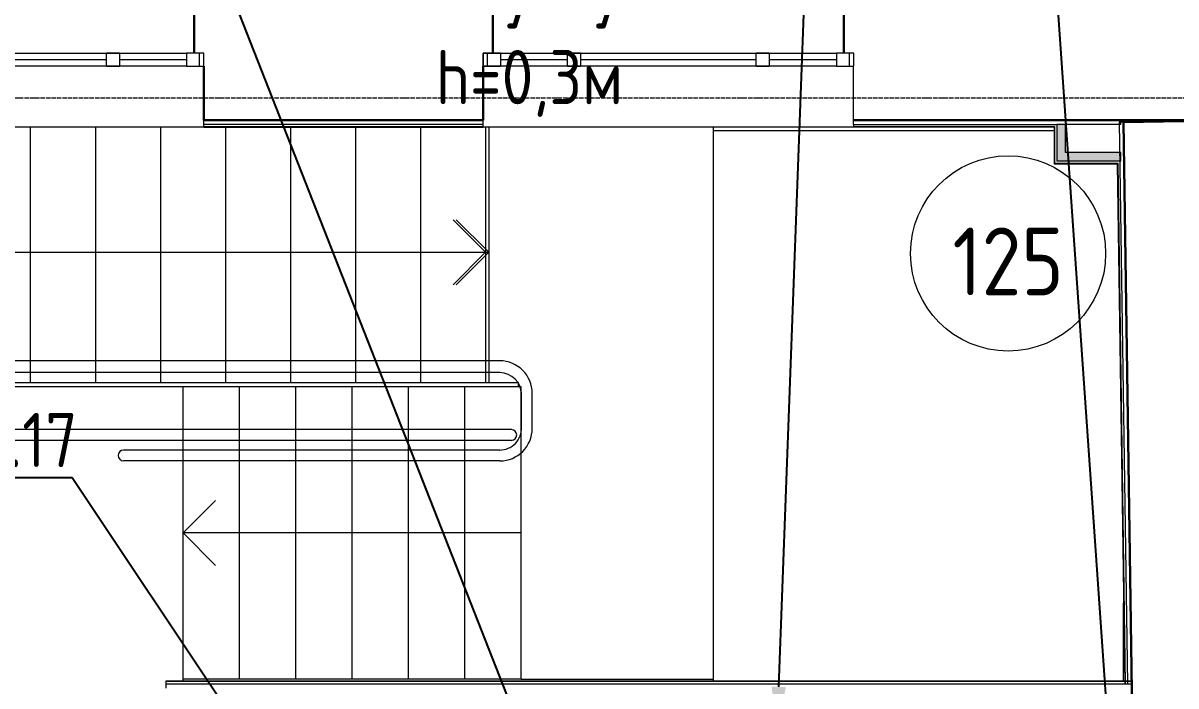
# Model space of a CAD drawing. Header units: millimetres. Extents: x -32 to 417638015, y -35 to 175284279.
# Drawn here: x 416297756 to 416303075, y 175249233 to 175252289 of the extents above; entities that cross this region are included whole.
import ezdxf
from ezdxf import colors
from ezdxf.entities.mleader import LeaderData, LeaderLine
from ezdxf.math import Vec2, Vec3

# ---------------------------------------------------------------- set-up
doc = ezdxf.new("R2010")
doc.units = ezdxf.units.MM
doc.linetypes.add('ADSK_Линия сетки', pattern=[25, 20, -2.5, 0, -2.5])
for name, color, linetype, lineweight in [('_ Окна', 7, 'Continuous', 9), ('Аннотация', 7, 'Continuous', 18), ('Лестницы', 7, 'Continuous', 9), ('Окна', 7, 'Continuous', 9), ('Оси', 253, 'Continuous', 9), ('Перекрытие', 7, 'Continuous', 18), ('Стены внутренние', 7, 'Continuous', 18), ('Стены наружные', 7, 'Continuous', 18), ('Стены несущие', 7, 'Continuous', 30), ('Стены отделка', 7, 'Continuous', 30), ('Стены штриховка', 7, 'Continuous', 9), ('Стрелки вверх', 7, 'Continuous', 18), ('ШТРИХОВКА', 252, 'Continuous', 15)]:
    doc.layers.add(name, color=color, linetype=linetype, lineweight=lineweight)
doc.layers.add('_ЭМ_Надписи', color=7, linetype='Continuous')
doc.layers.add('Линии', color=7, linetype='Continuous', lineweight=9, true_color=0x00a600)
doc.styles.add('GOST Common', font='GOST_Common.ttf', dxfattribs={"width": 0.9, "height": 350})
doc.styles.add('ЭОМ', font='isocpeur.ttf', dxfattribs={"width": 0.85, "height": 250})

# ---------------------------------------------------------------- blocks, each defined once
blk = doc.blocks.new('1 этаж')
at = {"layer": 'Стены внутренние'}
for points in [[(38367.201, 20181.968), (38367.201, 20311.468), (38327.201, 20311.468), (38327.201, 20181.968)], [(38615.451, 20141.968), (38618.035, 20142.621), (38617.467, 20181.968), (38327.201, 20181.968), (38327.201, 20141.968), (38608.187, 20141.968)]]:
    blk.add_hatch(color=8, dxfattribs=at).paths.add_polyline_path(points)
at = {"layer": '_ Окна', "color": 8, "lineweight": 18}
for p, q in [((33942.554, 20580.22), (33942.554, 20640.22)), ((33942.554, 20640.22), (34002.554, 20640.22)), ((34002.554, 20640.22), (34002.554, 20580.22)), ((34312.554, 20640.22), (34312.554, 20580.22)), ((34392.554, 20640.22), (34312.554, 20640.22)), ((34392.554, 20580.22), (34392.554, 20640.22)), ((35680.296, 20580.22), (35680.296, 20640.22)), ((35680.296, 20640.22), (35760.296, 20640.22)), ((35760.296, 20640.22), (35760.296, 20580.22)), ((36070.296, 20580.22), (36070.296, 20640.22)), ((36070.296, 20640.22), (36130.296, 20640.22)), ((36130.296, 20640.22), (36130.296, 20580.22)), ((36940.296, 20580.22), (36940.296, 20640.22)), ((36940.296, 20640.22), (37000.296, 20640.22)), ((37000.296, 20640.22), (37000.296, 20580.22)), ((37310.296, 20640.22), (37310.296, 20580.22)), ((37390.296, 20640.22), (37310.296, 20640.22)), ((37390.296, 20580.22), (37390.296, 20640.22)), ((34002.554, 20580.22), (33942.554, 20580.22)), ((34312.554, 20580.22), (34392.554, 20580.22)), ((35760.296, 20580.22), (35680.296, 20580.22)), ((36130.296, 20580.22), (36070.296, 20580.22)), ((37000.296, 20580.22), (36940.296, 20580.22)), ((37310.296, 20580.22), (37390.296, 20580.22))]:
    blk.add_line(p, q, dxfattribs=at)
at = {"layer": '_ Окна', "color": 8}
for p, q in [((34372.554, 20580.22), (34372.554, 20640.22)), ((35700.296, 20580.22), (35700.296, 20640.22)), ((37370.296, 20580.22), (37370.296, 20640.22)), ((33132.554, 20610.22), (33942.554, 20610.22)), ((34002.554, 20610.22), (34312.554, 20610.22)), ((35760.296, 20610.22), (36070.296, 20610.22)), ((36130.296, 20610.22), (36940.296, 20610.22)), ((37000.296, 20610.22), (37310.296, 20610.22))]:
    blk.add_line(p, q, dxfattribs=at)
at = {"layer": 'Лестницы', "color": 8}
for p, q in [((33591.885, 20299.468), (33591.885, 19121.896)), ((33591.885, 20299.468), (33591.885, 19121.896)), ((33891.885, 20299.468), (33891.885, 19121.896)), ((33891.885, 20299.468), (33891.885, 19121.896)), ((34191.885, 20299.468), (34191.885, 19121.896)), ((34191.885, 20299.468), (34191.885, 19121.896)), ((34491.885, 20299.622), (34491.885, 19121.896)), ((34491.885, 20299.622), (34491.885, 19121.896)), ((34791.885, 20299.468), (34791.885, 19121.896)), ((34791.885, 20299.468), (34791.885, 19121.896)), ((35091.885, 20299.468), (35091.885, 19121.896)), ((35091.885, 20299.468), (35091.885, 19121.896)), ((35391.885, 20299.468), (35391.885, 19121.896)), ((35391.885, 20299.468), (35391.885, 19121.896)), ((35691.885, 20299.468), (35691.885, 19121.896)), ((33291.885, 19121.896), (33591.885, 19121.896)), ((33591.885, 19121.896), (33891.885, 19121.896)), ((33891.885, 19121.896), (34191.885, 19121.896)), ((34191.885, 19121.896), (34491.885, 19121.896)), ((34296.885, 17754.518), (34296.885, 19101.896)), ((34556.885, 19101.896), (34296.885, 19101.896)), ((34491.885, 19121.896), (34791.885, 19121.896)), ((34816.885, 19101.896), (34556.885, 19101.896)), ((34556.885, 17754.518), (34556.885, 19101.896)), ((34556.885, 17754.518), (34556.885, 19101.896)), ((34791.885, 19121.896), (35091.885, 19121.896)), ((35076.885, 19101.896), (34816.885, 19101.896)), ((34816.885, 17754.518), (34816.885, 19101.896)), ((34816.885, 17754.518), (34816.885, 19101.896)), ((35336.885, 19101.896), (35076.885, 19101.896)), ((35076.885, 17754.518), (35076.885, 19101.896)), ((35076.885, 17754.518), (35076.885, 19101.896)), ((35091.885, 19121.896), (35391.885, 19121.896)), ((35596.885, 19101.896), (35336.885, 19101.896)), ((35336.885, 17754.518), (35336.885, 19101.896)), ((35336.885, 17754.518), (35336.885, 19101.896)), ((35391.885, 19121.896), (35691.885, 19121.896)), ((35856.885, 19101.896), (35596.885, 19101.896)), ((35596.885, 17754.518), (35596.885, 19101.896)), ((35596.885, 17754.518), (35596.885, 19101.896)), ((35691.885, 19121.896), (35706.885, 19121.896)), ((35856.885, 17754.518), (35856.885, 19101.896)), ((35856.885, 17754.518), (35856.885, 19101.896)), ((34556.885, 17754.518), (34296.885, 17754.518)), ((34816.885, 17754.518), (34556.885, 17754.518)), ((35076.885, 17754.518), (34816.885, 17754.518)), ((35336.885, 17754.518), (35076.885, 17754.518)), ((35596.885, 17754.518), (35336.885, 17754.518)), ((35856.885, 17754.518), (35596.885, 17754.518))]:
    blk.add_line(p, q, dxfattribs=at)
at = {"layer": 'Линии', "color": 8, "lineweight": 18}
for p, q in [((35757.22, 19221.468), (32719.521, 19221.468)), ((35757.22, 19166.896), (32719.521, 19166.896)), ((35857.116, 18914.702), (35857.116, 19076.468)), ((35907.22, 18910.13), (35907.22, 19076.468)), ((35812.201, 18904.518), (31322.201, 18904.518)), ((35812.201, 18854.518), (31322.201, 18854.518)), ((35757.22, 18810.13), (34021.888, 18810.13)), ((35757.22, 18760.13), (34021.888, 18760.13))]:
    blk.add_line(p, q, dxfattribs=at)
at = {"layer": 'Линии', "color": 8}
blk.add_circle((38102.454, 19716.661), 450, dxfattribs=at)
at = {"layer": 'Линии', "color": 8, "lineweight": 18}
for centre, radius, start, end in [((35757.22, 19071.468), 150, 0, 90), ((35757.22, 19066.896), 100, 0, 90), ((35757.22, 18910.13), 100, 270, 2.620547), ((35757.22, 18910.13), 150, 270, 0), ((35810.47, 18879.518), 25, 270, 90), ((34021.888, 18785.13), 25, 90, 270)]:
    blk.add_arc(centre, radius, start, end, dxfattribs=at)
at = {"layer": 'Окна', "color": 8}
for p, q in [((33132.554, 20640.22), (33942.554, 20640.22)), ((34002.554, 20640.22), (33942.554, 20640.22)), ((34002.554, 20640.22), (34312.554, 20640.22)), ((34392.554, 20640.22), (34312.554, 20640.22)), ((34392.554, 20580.22), (34392.554, 20640.22)), ((35680.296, 20640.22), (35680.296, 20580.22)), ((35760.296, 20640.22), (35680.296, 20640.22)), ((35760.296, 20640.22), (36070.296, 20640.22)), ((36130.296, 20640.22), (36070.296, 20640.22)), ((36130.296, 20640.22), (36940.296, 20640.22)), ((37000.296, 20640.22), (36940.296, 20640.22)), ((37000.296, 20640.22), (37310.296, 20640.22)), ((37390.296, 20640.22), (37310.296, 20640.22)), ((37390.296, 20580.22), (37390.296, 20640.22)), ((33942.554, 20580.22), (33132.554, 20580.22)), ((33942.554, 20580.22), (34002.554, 20580.22)), ((34312.554, 20580.22), (34002.554, 20580.22)), ((34312.554, 20580.22), (34392.554, 20580.22)), ((35680.296, 20580.22), (35760.296, 20580.22)), ((36070.296, 20580.22), (35760.296, 20580.22)), ((36070.296, 20580.22), (36130.296, 20580.22)), ((36940.296, 20580.22), (36130.296, 20580.22)), ((36940.296, 20580.22), (37000.296, 20580.22)), ((37310.296, 20580.22), (37000.296, 20580.22)), ((37310.296, 20580.22), (37390.296, 20580.22))]:
    blk.add_line(p, q, dxfattribs=at)
at = {"layer": 'Оси', "color": 8, "linetype": 'ADSK_Линия сетки'}
blk.add_line((-9557.528, 20433.902), (56672.201, 20433.902), dxfattribs=at)
at = {"layer": 'Перекрытие', "color": 8}
for p, q in [((35706.885, 20299.468), (35706.885, 19121.896)), ((36741.885, 20299.468), (36741.885, 17744.84)), ((38315.41, 20281.934), (36741.885, 20281.934)), ((34296.885, 19101.896), (31334.201, 19101.896)), ((34296.885, 17744.84), (34296.885, 19101.896)), ((35706.885, 19121.896), (35841.885, 19121.896)), ((35841.885, 19121.896), (35841.885, 19101.896)), ((38635.449, 17744.823), (38635.449, 18103.945)), ((35856.885, 17754.518), (36741.885, 17754.518))]:
    blk.add_line(p, q, dxfattribs=at)
at = {"layer": 'Стены внутренние', "color": 8}
blk.add_line((37389.421, 20311.468), (37389.421, 20580.22), dxfattribs=at)
at = {"layer": 'Стены наружные', "color": 8}
for p, q in [((34392.554, 20299.468), (32682.554, 20299.468)), ((37389.421, 20299.468), (35680.296, 20299.468)), ((37389.421, 20311.468), (37389.421, 20299.468))]:
    blk.add_line(p, q, dxfattribs=at)
at = {"layer": 'Стены несущие', "color": 8}
for p, q in [((34347.554, 20640.22), (34347.554, 20840.22)), ((35725.296, 20840.22), (35725.296, 20640.22)), ((37345.296, 20640.22), (37345.296, 20840.22)), ((34392.554, 20580.22), (34392.554, 20330.22)), ((35680.296, 20330.22), (35680.296, 20580.22)), ((35680.296, 20330.22), (34392.554, 20330.22)), ((38622.201, 20331.468), (37389.421, 20331.468)), ((38622.201, 20330.22), (38622.201, 20331.468)), ((39826.702, 20330.22), (38622.201, 20330.22)), ((39205.39, 20330.156), (38635.449, 20321.934)), ((38635.449, 20321.934), (38734.225, 13474.831))]:
    blk.add_line(p, q, dxfattribs=at)
at = {"layer": 'Стены отделка', "color": 8, "lineweight": 9}
for p, q in [((34392.554, 20299.468), (34392.554, 20330.22)), ((35680.296, 20299.468), (35680.296, 20330.22)), ((38622.201, 20330.22), (37389.421, 20330.22)), ((38635.449, 20321.934), (38615.451, 20321.646)), ((38615.451, 20321.646), (38652.809, 17732.551)), ((38622.201, 20311.468), (38622.201, 20330.22)), ((38672.807, 17732.84), (38635.449, 20321.934)), ((34392.554, 20311.468), (34393.554, 20311.468)), ((34392.554, 20299.468), (35680.296, 20299.468)), ((38315.201, 20299.468), (37389.421, 20299.468)), ((38315.201, 20299.468), (38315.201, 20131.968)), ((38327.201, 20311.468), (38327.201, 20141.968)), ((38622.201, 20311.468), (38327.201, 20311.468)), ((38367.201, 20181.968), (38367.201, 20311.468)), ((38622.201, 20181.968), (38367.201, 20181.968)), ((38622.201, 20141.968), (38622.201, 20181.968)), ((38317.201, 20129.968), (38606.216, 20129.968)), ((38622.201, 20141.968), (38327.201, 20141.968)), ((38606.216, 20129.968), (38640.804, 17732.84)), ((34217.201, 17744.84), (34217.201, 17712.84)), ((38672.626, 17744.84), (34217.201, 17744.84)), ((34217.201, 17732.84), (34302.201, 17732.84)), ((38652.809, 17732.551), (38672.807, 17732.84)), ((38674.819, 17732.84), (38672.799, 17732.84)), ((38674.819, 17712.84), (38674.819, 17732.84))]:
    blk.add_line(p, q, dxfattribs=at)
at = {"layer": 'Стены штриховка', "color": 8}
for p, q in [((34392.554, 20301.468), (35680.296, 20301.468)), ((35680.296, 20311.468), (34393.554, 20311.468)), ((37389.421, 20311.468), (38327.201, 20311.468)), ((37389.421, 20301.468), (38317.201, 20301.468)), ((38317.201, 20301.468), (38317.201, 20129.968)), ((38315.201, 20131.968), (38608.187, 20131.968)), ((38315.201, 20131.968), (38315.201, 20129.968)), ((38315.201, 20129.968), (38317.201, 20129.968)), ((38608.187, 20131.968), (38642.804, 17732.84)), ((38672.655, 17742.84), (34217.201, 17742.84)), ((34302.201, 17732.84), (38672.799, 17732.84))]:
    blk.add_line(p, q, dxfattribs=at)
at = {"layer": 'Стрелки вверх', "color": 8}
for p, q in [((35691.885, 19721.896), (35541.885, 19871.896)), ((35706.885, 19721.896), (35556.885, 19871.896)), ((33291.885, 19721.896), (33591.885, 19721.896)), ((33591.885, 19721.896), (33891.885, 19721.896)), ((33891.885, 19721.896), (34191.885, 19721.896)), ((34191.885, 19721.896), (34491.885, 19721.896)), ((34491.885, 19721.896), (34791.885, 19721.896)), ((34791.885, 19721.896), (35091.885, 19721.896)), ((35091.885, 19721.896), (35391.885, 19721.896)), ((35391.885, 19721.896), (35691.885, 19721.896)), ((35691.885, 19721.896), (35541.885, 19571.896)), ((35706.885, 19721.896), (35556.885, 19571.896)), ((35691.885, 19721.896), (35706.885, 19721.896)), ((34296.885, 18428.207), (34446.885, 18578.207)), ((34556.885, 18428.207), (34296.885, 18428.207)), ((34296.885, 18428.207), (34446.885, 18278.207)), ((34816.885, 18428.207), (34556.885, 18428.207)), ((35076.885, 18428.207), (34816.885, 18428.207)), ((35336.885, 18428.207), (35076.885, 18428.207)), ((35596.885, 18428.207), (35336.885, 18428.207)), ((35856.885, 18428.207), (35596.885, 18428.207))]:
    blk.add_line(p, q, dxfattribs=at)
at = {"layer": 'Аннотация', "color": 8, "lineweight": 9, "insert": (38102.454, 19679.713), "char_height": 312.5, "width": 520.21112, "attachment_point": 5, "line_spacing_factor": 1.022766, "style": 'GOST Common'}
blk.add_mtext('125', dxfattribs=at)

msp = doc.modelspace()

# ---------------------------------------------------------------- block references
at = {"layer": 'ШТРИХОВКА'}
msp.add_blockref('1 этаж', (416264198.1, 175231510.7), dxfattribs=at)

# ---------------------------------------------------------------- leaders
at = {"layer": '_ЭМ_Надписи', "color": 7, "ltscale": 5}
ml = msp.add_multileader_mtext('Standard', dxfattribs=at)
ml.set_content('{\\fGOST Common|b0|i0|c204|p34;\\W0.9;\\C256;1ЩРС-2\\fISOCPEUR|b0|i0|c204|p34;\\W0.85; Гр.28\\PЭл.суш. \\fGOST Common|b0|i0|c0|p34;\\W0.9;h=0.9\\fGOST Common|b0|i0|c204|p34;м \\fGOST Common|b0|i0|c0|p34;L=1\\fGOST Common|b0|i0|c204|p34;м}', color=1, style='ЭОМ')
ml.set_leader_properties()
ml.build(insert=Vec2(0, 0))
ml.multileader.update_dxf_attribs({"text_left_attachment_type": 6, "text_right_attachment_type": 6, "dogleg_length": 0, "arrow_head_size": 200})
ctx = ml.context
ctx.base_point, ctx.char_height, ctx.arrow_head_size, ctx.landing_gap_size, ctx.plane_origin = Vec3(416301655.1, 175255715.4, -64.3), 250, 200, 0, Vec3(416280381.8, 175260854.2, -64.3)
ctx.left_attachment, ctx.right_attachment = 6, 6
notes = []
notes.append((ctx, [(1, (1, 1, 0), (416304214.6, 175255715.4, -64.3), (-1, 0), 0, [(0, [(416305267.5, 175245153.3, -64.3)], 0, [])])]))
ctx.mtext.insert, ctx.mtext.width, ctx.mtext.defined_height, ctx.mtext.flow_direction = Vec3(416301655.1, 175256040.4, -64.3), 3012.564, 673.2, 5
ml = msp.add_multileader_mtext('Standard', dxfattribs=at)
ml.set_content('{\\fGOST Common|b0|i0|c204|p34;\\W0.9;\\C256;1ЩРС-2\\fISOCPEUR|b0|i0|c204|p34;\\W0.85; Гр.17\\PРезерв \\fGOST Common|b0|i0|c0|p34;\\W0.9;h=\\fGOST Common|b0|i0|c204|p34;1\\fGOST Common|b0|i0|c0|p34;.\\fGOST Common|b0|i0|c204|p34;8м}', color=1, style='ЭОМ')
ml.set_leader_properties()
ml.build(insert=Vec2(0, 0))
ml.multileader.update_dxf_attribs({"text_left_attachment_type": 6, "text_right_attachment_type": 6, "dogleg_length": 0, "arrow_head_size": 200})
ctx = ml.context
ctx.base_point, ctx.char_height, ctx.arrow_head_size, ctx.landing_gap_size, ctx.plane_origin = Vec3(416300564.6, 175254476.4), 250, 200, 0, Vec3(416278635.4, 175261386)
ctx.left_attachment, ctx.right_attachment = 6, 6
notes.append((ctx, [(1, (1, 1, 0), (416302384, 175254476.4), (-1, 0), 0, [(0, [(416302861.4, 175247614.5)], 0, [])])]))
ctx.mtext.insert, ctx.mtext.width, ctx.mtext.defined_height, ctx.mtext.flow_direction = Vec3(416300564.6, 175254801.4), 2250.396, 578.6, 5
ml = msp.add_multileader_mtext('Standard', dxfattribs=at)
ml.set_content('{\\fGOST Common|b0|i0|c204|p34;\\W0.9;\\C256;1ЩРС-2\\fISOCPEUR|b0|i0|c204|p34;\\W0.85; Гр.27\\PЭл.суш. \\fGOST Common|b0|i0|c0|p34;\\W0.9;h=\\fGOST Common|b0|i0|c204|p34;0\\fGOST Common|b0|i0|c0|p34;.\\fGOST Common|b0|i0|c204|p34;9м \\fGOST Common|b0|i0|c0|p34;L=1\\fGOST Common|b0|i0|c204|p34;м}', color=1, style='ЭОМ')
ml.set_leader_properties()
ml.build(insert=Vec2(0, 0))
ml.multileader.update_dxf_attribs({"text_left_attachment_type": 6, "text_right_attachment_type": 6, "dogleg_length": 0, "arrow_head_size": 200})
ctx = ml.context
ctx.base_point, ctx.char_height, ctx.arrow_head_size, ctx.landing_gap_size, ctx.plane_origin = Vec3(416295838.7, 175253239.9, -64.3), 250, 200, 0, Vec3(416276704.7, 175260821.4, -64.3)
ctx.left_attachment, ctx.right_attachment = 6, 6
notes.append((ctx, [(1, (1, 1, 0), (416298398.2, 175253239.9, -64.3), (-1, 0), 0, [(0, [(416301590.4, 175245120.4, -64.3)], 0, [])])]))
ctx.mtext.insert, ctx.mtext.width, ctx.mtext.defined_height, ctx.mtext.flow_direction = Vec3(416295838.7, 175253564.9, -64.3), 2581.7, 673.2, 5
ml = msp.add_multileader_mtext('Standard', dxfattribs=at)
ml.set_content('{\\fGOST Common|b0|i0|c204|p34;\\W0.9;\\C256;1ЩРС-2\\fISOCPEUR|b0|i0|c204|p34;\\W0.85; Гр.17\\PНоутбук\\P\\pxql;\\fGOST Common|b0|i0|c0|p34;\\W0.9;h=\\fGOST Common|b0|i0|c204|p34;0,3м}', color=1, style='ЭОМ')
ml.set_leader_properties()
ml.build(insert=Vec2(0, 0))
ml.multileader.update_dxf_attribs({"text_left_attachment_type": 6, "text_right_attachment_type": 6, "dogleg_length": 0, "arrow_head_size": 200})
ctx = ml.context
ctx.base_point, ctx.char_height, ctx.arrow_head_size, ctx.landing_gap_size, ctx.plane_origin = Vec3(416299659.7, 175252698.6), 250, 200, 0, Vec3(416277009.1, 175262800.3)
ctx.left_attachment, ctx.right_attachment = 6, 6
notes.append((ctx, [(1, (1, 1, 0), (416301372.2, 175252698.6), (-1, 0), 0, [(0, [(416301235, 175249028.9)], 0, [])])]))
ctx.mtext.insert, ctx.mtext.width, ctx.mtext.defined_height, ctx.mtext.flow_direction = Vec3(416299659.7, 175252998.6), 2073.809, 545.6, 5
ml = msp.add_multileader_mtext('Standard', dxfattribs=at)
ml.set_content('{\\fGOST Common|b0|i0|c204|p34;\\W0.9;\\C256;1ЩРС-2\\fISOCPEUR|b0|i0|c204|p34;\\W0.85; Гр.17\\PРезерв\\P\\pxql;\\fGOST Common|b0|i0|c0|p34;\\W0.9;h=\\fGOST Common|b0|i0|c204|p34;1\\fGOST Common|b0|i0|c0|p34;.\\fGOST Common|b0|i0|c204|p34;8м}', color=1, style='ЭОМ')
ml.set_leader_properties()
ml.build(insert=Vec2(0, 0))
ml.multileader.update_dxf_attribs({"text_left_attachment_type": 6, "text_right_attachment_type": 6, "dogleg_length": 0, "arrow_head_size": 200})
ctx = ml.context
ctx.base_point, ctx.char_height, ctx.arrow_head_size, ctx.landing_gap_size, ctx.plane_origin = Vec3(416296271.2, 175250192.3), 250, 200, 0, Vec3(416276207.2, 175260294)
ctx.left_attachment, ctx.right_attachment = 6, 6
notes.append((ctx, [(1, (1, 1, 0), (416297983.7, 175250192.3), (-1, 0), 0, [(0, [(416300433.1, 175246522.5)], 0, [])])]))
ctx.mtext.insert, ctx.mtext.width, ctx.mtext.defined_height, ctx.mtext.flow_direction = Vec3(416296271.2, 175250492.3), 2073.809, 545.6, 5
for ctx, leaders in notes:
    for number, flags, end, landing, length, lines in leaders:
        leader = LeaderData()
        leader.index, (leader.has_last_leader_line, leader.has_dogleg_vector, leader.attachment_direction) = number, flags
        leader.last_leader_point, leader.dogleg_vector, leader.dogleg_length = Vec3(end), Vec3(landing), length
        for number, points, colour, breaks in lines:
            line = LeaderLine()
            line.index, line.vertices, line.color, line.breaks = number, Vec3.list(points), colors.encode_raw_color(colour), breaks
            leader.lines.append(line)
        ctx.leaders.append(leader)

doc.saveas('drawing.dxf')
